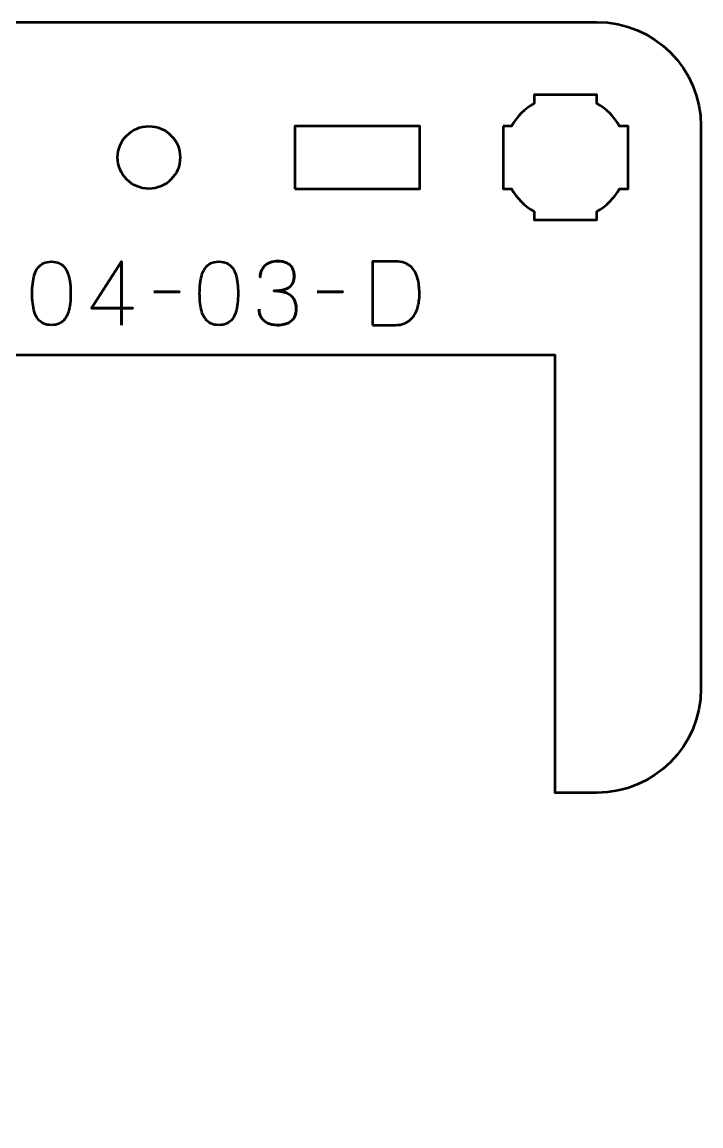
# Model space of a CAD drawing. Header units: centimetres. Extents: x -30.1 to 9.2, y -17.5 to -12.2.
# Drawn here: x -2.11 to 1.15, y -17.5 to -12.2 of the extents above; entities that cross this region are included whole.
import ezdxf

# ---------------------------------------------------------------- set-up
doc = ezdxf.new("R2010")
doc.units = ezdxf.units.CM
doc.header["$MEASUREMENT"] = 0
doc.layers.add('Layer 1', color=7, linetype='Continuous')

msp = doc.modelspace()

# ---------------------------------------------------------------- linework, layer by layer
at = {"layer": 'Layer 1', "lineweight": 53}
msp.add_lwpolyline([(-0.8, -13), (-0.2, -13), (-0.2, -12.7), (-0.8, -12.7), (-0.8, -13)], close=True, dxfattribs=at)
msp.add_ellipse((-1.5, -12.85), major_axis=(0, 0.15), ratio=1, dxfattribs=at)
for points, knots in [([(-3.9, -17.5), (-3.62391, -17.5), (-3.4, -17.27609), (-3.4, -17), (-3.4, -17), (-3.4, -17), (-3.4, -15.9), (-3.4, -15.9), (-3.4, -15.9), (-3.4, -15.9), (-5.44998, -15.9), (-5.44998, -15.9), (-5.44998, -15.9), (-5.44998, -15.9), (-5.44998, -13.8), (-5.44998, -13.8), (-5.44998, -13.8), (-5.44998, -13.8), (0.45002, -13.8), (0.45002, -13.8), (0.45002, -13.8), (0.45002, -13.8), (0.45002, -15.9), (0.45002, -15.9), (0.45002, -15.9), (0.45002, -15.9), (0.65, -15.9), (0.65, -15.9), (0.65, -15.9), (0.92609, -15.9), (1.15, -15.67609), (1.15, -15.4), (1.15, -15.4), (1.15, -15.4), (1.15, -12.7), (1.15, -12.7), (1.15, -12.7), (1.15, -12.42391), (0.92609, -12.2), (0.65, -12.2), (0.65, -12.2), (0.65, -12.2), (-5.65, -12.2), (-5.65, -12.2), (-5.65, -12.2), (-5.92609, -12.2), (-6.15, -12.42391), (-6.15, -12.7), (-6.15, -12.7), (-6.15, -12.7), (-6.15, -17), (-6.15, -17), (-6.15, -17), (-6.15, -17.27609), (-5.92609, -17.5), (-5.65, -17.5), (-5.65, -17.5), (-5.65, -17.5), (-3.9, -17.5), (-3.9, -17.5)], [0, 0, 0, 0, 0.0666667, 0.0666667, 0.0666667, 0.0666667, 0.1333333, 0.1333333, 0.1333333, 0.1333333, 0.2, 0.2, 0.2, 0.2, 0.2666667, 0.2666667, 0.2666667, 0.2666667, 0.3333333, 0.3333333, 0.3333333, 0.3333333, 0.4, 0.4, 0.4, 0.4, 0.4666667, 0.4666667, 0.4666667, 0.4666667, 0.5333333, 0.5333333, 0.5333333, 0.5333333, 0.6, 0.6, 0.6, 0.6, 0.6666667, 0.6666667, 0.6666667, 0.6666667, 0.7333333, 0.7333333, 0.7333333, 0.7333333, 0.8, 0.8, 0.8, 0.8, 0.8666667, 0.8666667, 0.8666667, 0.8666667, 0.9333333, 0.9333333, 0.9333333, 0.9333333, 1, 1, 1, 1]), ([(0.2, -12.7), (0.2, -12.7), (0.24015, -12.7), (0.24015, -12.7), (0.24015, -12.7), (0.2665, -12.65447), (0.30447, -12.6165), (0.35, -12.59015), (0.35, -12.59015), (0.35, -12.59015), (0.35, -12.55), (0.35, -12.55), (0.35, -12.55), (0.35, -12.55), (0.5, -12.55), (0.5, -12.55), (0.5, -12.55), (0.5, -12.55), (0.65, -12.55), (0.65, -12.55), (0.65, -12.55), (0.65, -12.55), (0.65, -12.59015), (0.65, -12.59015), (0.65, -12.59015), (0.69553, -12.6165), (0.7335, -12.65447), (0.75985, -12.7), (0.75985, -12.7), (0.75985, -12.7), (0.8, -12.7), (0.8, -12.7), (0.8, -12.7), (0.8, -12.7), (0.8, -12.85), (0.8, -12.85), (0.8, -12.85), (0.8, -12.85), (0.8, -13), (0.8, -13), (0.8, -13), (0.8, -13), (0.75985, -13), (0.75985, -13), (0.75985, -13), (0.7335, -13.04553), (0.69553, -13.0835), (0.65, -13.10985), (0.65, -13.10985), (0.65, -13.10985), (0.65, -13.15), (0.65, -13.15), (0.65, -13.15), (0.65, -13.15), (0.5, -13.15), (0.5, -13.15), (0.5, -13.15), (0.5, -13.15), (0.35, -13.15), (0.35, -13.15), (0.35, -13.15), (0.35, -13.15), (0.35, -13.10985), (0.35, -13.10985), (0.35, -13.10985), (0.30447, -13.0835), (0.2665, -13.04553), (0.24015, -13), (0.24015, -13), (0.24015, -13), (0.2, -13), (0.2, -13), (0.2, -13), (0.2, -13), (0.2, -12.85), (0.2, -12.85), (0.2, -12.85), (0.2, -12.85), (0.2, -12.7), (0.2, -12.7)], [0, 0, 0, 0, 0.05, 0.05, 0.05, 0.05, 0.1, 0.1, 0.1, 0.1, 0.15, 0.15, 0.15, 0.15, 0.2, 0.2, 0.2, 0.2, 0.25, 0.25, 0.25, 0.25, 0.3, 0.3, 0.3, 0.3, 0.35, 0.35, 0.35, 0.35, 0.4, 0.4, 0.4, 0.4, 0.45, 0.45, 0.45, 0.45, 0.5, 0.5, 0.5, 0.5, 0.55, 0.55, 0.55, 0.55, 0.6, 0.6, 0.6, 0.6, 0.65, 0.65, 0.65, 0.65, 0.7, 0.7, 0.7, 0.7, 0.75, 0.75, 0.75, 0.75, 0.8, 0.8, 0.8, 0.8, 0.85, 0.85, 0.85, 0.85, 0.9, 0.9, 0.9, 0.9, 0.95, 0.95, 0.95, 0.95, 1, 1, 1, 1])]:
    msp.add_open_spline(points, degree=3, knots=knots, dxfattribs=at)
at = {"layer": 'Layer 1', "color": 5, "lineweight": 53}
for points, knots in [([(-1.96787, -13.65494), (-1.95306, -13.65487), (-1.94029, -13.65226), (-1.92963, -13.64718), (-1.92963, -13.64718), (-1.91905, -13.6421), (-1.91023, -13.63483), (-1.90318, -13.62559), (-1.90318, -13.62559), (-1.89619, -13.61628), (-1.89069, -13.60527), (-1.8866, -13.59257), (-1.8866, -13.59257), (-1.88257, -13.57987), (-1.87968, -13.56597), (-1.87806, -13.55073), (-1.87806, -13.55073), (-1.87636, -13.53549), (-1.87552, -13.51947), (-1.87559, -13.50254), (-1.87559, -13.50254), (-1.87552, -13.48568), (-1.87636, -13.46966), (-1.87806, -13.45449), (-1.87806, -13.45449), (-1.87968, -13.43932), (-1.88257, -13.42535), (-1.8866, -13.41265), (-1.8866, -13.41265), (-1.89069, -13.40002), (-1.89619, -13.38902), (-1.90318, -13.37963), (-1.90318, -13.37963), (-1.91023, -13.37032), (-1.91905, -13.36305), (-1.92963, -13.35797), (-1.92963, -13.35797), (-1.94029, -13.35282), (-1.95306, -13.35021), (-1.96787, -13.35014), (-1.96787, -13.35014), (-1.98269, -13.35021), (-1.99546, -13.35282), (-2.00612, -13.35797), (-2.00612, -13.35797), (-2.0167, -13.36305), (-2.02552, -13.37032), (-2.03257, -13.37963), (-2.03257, -13.37963), (-2.03956, -13.38902), (-2.04506, -13.40002), (-2.04915, -13.41265), (-2.04915, -13.41265), (-2.05318, -13.42535), (-2.05607, -13.43932), (-2.05769, -13.45449), (-2.05769, -13.45449), (-2.05938, -13.46966), (-2.06023, -13.48568), (-2.06016, -13.50254), (-2.06016, -13.50254), (-2.06023, -13.51947), (-2.05938, -13.53549), (-2.05769, -13.55073), (-2.05769, -13.55073), (-2.05607, -13.56597), (-2.05318, -13.57987), (-2.04915, -13.59257), (-2.04915, -13.59257), (-2.04506, -13.60527), (-2.03956, -13.61628), (-2.03257, -13.62559), (-2.03257, -13.62559), (-2.02552, -13.63483), (-2.0167, -13.6421), (-2.00612, -13.64718), (-2.00612, -13.64718), (-1.99546, -13.65226), (-1.98269, -13.65487), (-1.96787, -13.65494)], [0, 0, 0, 0, 0.05, 0.05, 0.05, 0.05, 0.1, 0.1, 0.1, 0.1, 0.15, 0.15, 0.15, 0.15, 0.2, 0.2, 0.2, 0.2, 0.25, 0.25, 0.25, 0.25, 0.3, 0.3, 0.3, 0.3, 0.35, 0.35, 0.35, 0.35, 0.4, 0.4, 0.4, 0.4, 0.45, 0.45, 0.45, 0.45, 0.5, 0.5, 0.5, 0.5, 0.55, 0.55, 0.55, 0.55, 0.6, 0.6, 0.6, 0.6, 0.65, 0.65, 0.65, 0.65, 0.7, 0.7, 0.7, 0.7, 0.75, 0.75, 0.75, 0.75, 0.8, 0.8, 0.8, 0.8, 0.85, 0.85, 0.85, 0.85, 0.9, 0.9, 0.9, 0.9, 0.95, 0.95, 0.95, 0.95, 1, 1, 1, 1]), ([(-1.96787, -13.65494), (-1.95306, -13.65487), (-1.94029, -13.65226), (-1.92963, -13.64718), (-1.92963, -13.64718), (-1.91905, -13.6421), (-1.91023, -13.63483), (-1.90318, -13.62559), (-1.90318, -13.62559), (-1.89619, -13.61628), (-1.89069, -13.60527), (-1.8866, -13.59257), (-1.8866, -13.59257), (-1.88257, -13.57987), (-1.87968, -13.56597), (-1.87806, -13.55073), (-1.87806, -13.55073), (-1.87636, -13.53549), (-1.87552, -13.51947), (-1.87559, -13.50254), (-1.87559, -13.50254), (-1.87552, -13.48568), (-1.87636, -13.46966), (-1.87806, -13.45449), (-1.87806, -13.45449), (-1.87968, -13.43932), (-1.88257, -13.42535), (-1.8866, -13.41265), (-1.8866, -13.41265), (-1.89069, -13.40002), (-1.89619, -13.38902), (-1.90318, -13.37963), (-1.90318, -13.37963), (-1.91023, -13.37032), (-1.91905, -13.36305), (-1.92963, -13.35797), (-1.92963, -13.35797), (-1.94029, -13.35282), (-1.95306, -13.35021), (-1.96787, -13.35014), (-1.96787, -13.35014), (-1.98269, -13.35021), (-1.99546, -13.35282), (-2.00612, -13.35797), (-2.00612, -13.35797), (-2.0167, -13.36305), (-2.02552, -13.37032), (-2.03257, -13.37963), (-2.03257, -13.37963), (-2.03956, -13.38902), (-2.04506, -13.40002), (-2.04915, -13.41265), (-2.04915, -13.41265), (-2.05318, -13.42535), (-2.05607, -13.43932), (-2.05769, -13.45449), (-2.05769, -13.45449), (-2.05938, -13.46966), (-2.06023, -13.48568), (-2.06016, -13.50254), (-2.06016, -13.50254), (-2.06023, -13.51947), (-2.05938, -13.53549), (-2.05769, -13.55073), (-2.05769, -13.55073), (-2.05607, -13.56597), (-2.05318, -13.57987), (-2.04915, -13.59257), (-2.04915, -13.59257), (-2.04506, -13.60527), (-2.03956, -13.61628), (-2.03257, -13.62559), (-2.03257, -13.62559), (-2.02552, -13.63483), (-2.0167, -13.6421), (-2.00612, -13.64718), (-2.00612, -13.64718), (-1.99546, -13.65226), (-1.98269, -13.65487), (-1.96787, -13.65494)], [0, 0, 0, 0, 0.05, 0.05, 0.05, 0.05, 0.1, 0.1, 0.1, 0.1, 0.15, 0.15, 0.15, 0.15, 0.2, 0.2, 0.2, 0.2, 0.25, 0.25, 0.25, 0.25, 0.3, 0.3, 0.3, 0.3, 0.35, 0.35, 0.35, 0.35, 0.4, 0.4, 0.4, 0.4, 0.45, 0.45, 0.45, 0.45, 0.5, 0.5, 0.5, 0.5, 0.55, 0.55, 0.55, 0.55, 0.6, 0.6, 0.6, 0.6, 0.65, 0.65, 0.65, 0.65, 0.7, 0.7, 0.7, 0.7, 0.75, 0.75, 0.75, 0.75, 0.8, 0.8, 0.8, 0.8, 0.85, 0.85, 0.85, 0.85, 0.9, 0.9, 0.9, 0.9, 0.95, 0.95, 0.95, 0.95, 1, 1, 1, 1]), ([(-1.63133, -13.65494), (-1.63133, -13.65494), (-1.63133, -13.34972), (-1.63133, -13.34972), (-1.63133, -13.34972), (-1.63133, -13.34972), (-1.77526, -13.57366), (-1.77526, -13.57366), (-1.77526, -13.57366), (-1.77526, -13.57366), (-1.57714, -13.57366), (-1.57714, -13.57366), (-1.57714, -13.57366), (-1.57714, -13.57366), (-1.77526, -13.57366), (-1.77526, -13.57366), (-1.77526, -13.57366), (-1.77526, -13.57366), (-1.63133, -13.34972), (-1.63133, -13.34972), (-1.63133, -13.34972), (-1.63133, -13.34972), (-1.63133, -13.65494), (-1.63133, -13.65494)], [0, 0, 0, 0, 0.1666667, 0.1666667, 0.1666667, 0.1666667, 0.3333333, 0.3333333, 0.3333333, 0.3333333, 0.5, 0.5, 0.5, 0.5, 0.6666667, 0.6666667, 0.6666667, 0.6666667, 0.8333333, 0.8333333, 0.8333333, 0.8333333, 1, 1, 1, 1]), ([(-1.16397, -13.65494), (-1.14916, -13.65487), (-1.13639, -13.65226), (-1.12573, -13.64718), (-1.12573, -13.64718), (-1.11515, -13.6421), (-1.10633, -13.63483), (-1.09928, -13.62559), (-1.09928, -13.62559), (-1.09229, -13.61628), (-1.08679, -13.60527), (-1.0827, -13.59257), (-1.0827, -13.59257), (-1.07867, -13.57987), (-1.07578, -13.56597), (-1.07416, -13.55073), (-1.07416, -13.55073), (-1.07246, -13.53549), (-1.07162, -13.51947), (-1.07169, -13.50254), (-1.07169, -13.50254), (-1.07162, -13.48568), (-1.07246, -13.46966), (-1.07416, -13.45449), (-1.07416, -13.45449), (-1.07578, -13.43932), (-1.07867, -13.42535), (-1.0827, -13.41265), (-1.0827, -13.41265), (-1.08679, -13.40002), (-1.09229, -13.38902), (-1.09928, -13.37963), (-1.09928, -13.37963), (-1.10633, -13.37032), (-1.11515, -13.36305), (-1.12573, -13.35797), (-1.12573, -13.35797), (-1.13639, -13.35282), (-1.14916, -13.35021), (-1.16397, -13.35014), (-1.16397, -13.35014), (-1.17879, -13.35021), (-1.19156, -13.35282), (-1.20222, -13.35797), (-1.20222, -13.35797), (-1.2128, -13.36305), (-1.22162, -13.37032), (-1.22867, -13.37963), (-1.22867, -13.37963), (-1.23566, -13.38902), (-1.24116, -13.40002), (-1.24525, -13.41265), (-1.24525, -13.41265), (-1.24928, -13.42535), (-1.25217, -13.43932), (-1.25379, -13.45449), (-1.25379, -13.45449), (-1.25548, -13.46966), (-1.25633, -13.48568), (-1.25626, -13.50254), (-1.25626, -13.50254), (-1.25633, -13.51947), (-1.25548, -13.53549), (-1.25379, -13.55073), (-1.25379, -13.55073), (-1.25217, -13.56597), (-1.24928, -13.57987), (-1.24525, -13.59257), (-1.24525, -13.59257), (-1.24116, -13.60527), (-1.23566, -13.61628), (-1.22867, -13.62559), (-1.22867, -13.62559), (-1.22162, -13.63483), (-1.2128, -13.6421), (-1.20222, -13.64718), (-1.20222, -13.64718), (-1.19156, -13.65226), (-1.17879, -13.65487), (-1.16397, -13.65494)], [0, 0, 0, 0, 0.05, 0.05, 0.05, 0.05, 0.1, 0.1, 0.1, 0.1, 0.15, 0.15, 0.15, 0.15, 0.2, 0.2, 0.2, 0.2, 0.25, 0.25, 0.25, 0.25, 0.3, 0.3, 0.3, 0.3, 0.35, 0.35, 0.35, 0.35, 0.4, 0.4, 0.4, 0.4, 0.45, 0.45, 0.45, 0.45, 0.5, 0.5, 0.5, 0.5, 0.55, 0.55, 0.55, 0.55, 0.6, 0.6, 0.6, 0.6, 0.65, 0.65, 0.65, 0.65, 0.7, 0.7, 0.7, 0.7, 0.75, 0.75, 0.75, 0.75, 0.8, 0.8, 0.8, 0.8, 0.85, 0.85, 0.85, 0.85, 0.9, 0.9, 0.9, 0.9, 0.95, 0.95, 0.95, 0.95, 1, 1, 1, 1]), ([(-1.16397, -13.65494), (-1.14916, -13.65487), (-1.13639, -13.65226), (-1.12573, -13.64718), (-1.12573, -13.64718), (-1.11515, -13.6421), (-1.10633, -13.63483), (-1.09928, -13.62559), (-1.09928, -13.62559), (-1.09229, -13.61628), (-1.08679, -13.60527), (-1.0827, -13.59257), (-1.0827, -13.59257), (-1.07867, -13.57987), (-1.07578, -13.56597), (-1.07416, -13.55073), (-1.07416, -13.55073), (-1.07246, -13.53549), (-1.07162, -13.51947), (-1.07169, -13.50254), (-1.07169, -13.50254), (-1.07162, -13.48568), (-1.07246, -13.46966), (-1.07416, -13.45449), (-1.07416, -13.45449), (-1.07578, -13.43932), (-1.07867, -13.42535), (-1.0827, -13.41265), (-1.0827, -13.41265), (-1.08679, -13.40002), (-1.09229, -13.38902), (-1.09928, -13.37963), (-1.09928, -13.37963), (-1.10633, -13.37032), (-1.11515, -13.36305), (-1.12573, -13.35797), (-1.12573, -13.35797), (-1.13639, -13.35282), (-1.14916, -13.35021), (-1.16397, -13.35014), (-1.16397, -13.35014), (-1.17879, -13.35021), (-1.19156, -13.35282), (-1.20222, -13.35797), (-1.20222, -13.35797), (-1.2128, -13.36305), (-1.22162, -13.37032), (-1.22867, -13.37963), (-1.22867, -13.37963), (-1.23566, -13.38902), (-1.24116, -13.40002), (-1.24525, -13.41265), (-1.24525, -13.41265), (-1.24928, -13.42535), (-1.25217, -13.43932), (-1.25379, -13.45449), (-1.25379, -13.45449), (-1.25548, -13.46966), (-1.25633, -13.48568), (-1.25626, -13.50254), (-1.25626, -13.50254), (-1.25633, -13.51947), (-1.25548, -13.53549), (-1.25379, -13.55073), (-1.25379, -13.55073), (-1.25217, -13.56597), (-1.24928, -13.57987), (-1.24525, -13.59257), (-1.24525, -13.59257), (-1.24116, -13.60527), (-1.23566, -13.61628), (-1.22867, -13.62559), (-1.22867, -13.62559), (-1.22162, -13.63483), (-1.2128, -13.6421), (-1.20222, -13.64718), (-1.20222, -13.64718), (-1.19156, -13.65226), (-1.17879, -13.65487), (-1.16397, -13.65494)], [0, 0, 0, 0, 0.05, 0.05, 0.05, 0.05, 0.1, 0.1, 0.1, 0.1, 0.15, 0.15, 0.15, 0.15, 0.2, 0.2, 0.2, 0.2, 0.25, 0.25, 0.25, 0.25, 0.3, 0.3, 0.3, 0.3, 0.35, 0.35, 0.35, 0.35, 0.4, 0.4, 0.4, 0.4, 0.45, 0.45, 0.45, 0.45, 0.5, 0.5, 0.5, 0.5, 0.55, 0.55, 0.55, 0.55, 0.6, 0.6, 0.6, 0.6, 0.65, 0.65, 0.65, 0.65, 0.7, 0.7, 0.7, 0.7, 0.75, 0.75, 0.75, 0.75, 0.8, 0.8, 0.8, 0.8, 0.85, 0.85, 0.85, 0.85, 0.9, 0.9, 0.9, 0.9, 0.95, 0.95, 0.95, 0.95, 1, 1, 1, 1]), ([(-0.97136, -13.57832), (-0.97129, -13.59356), (-0.96776, -13.60682), (-0.96078, -13.61832), (-0.96078, -13.61832), (-0.95379, -13.62975), (-0.94384, -13.63871), (-0.93086, -13.64513), (-0.93086, -13.64513), (-0.91788, -13.65155), (-0.90229, -13.6548), (-0.88415, -13.65494), (-0.88415, -13.65494), (-0.87054, -13.65494), (-0.85819, -13.65353), (-0.84697, -13.65057), (-0.84697, -13.65057), (-0.83582, -13.6476), (-0.82623, -13.64302), (-0.81811, -13.63674), (-0.81811, -13.63674), (-0.81, -13.63046), (-0.80379, -13.62234), (-0.79935, -13.61247), (-0.79935, -13.61247), (-0.79497, -13.60252), (-0.79279, -13.59059), (-0.79272, -13.57662), (-0.79272, -13.57662), (-0.79264, -13.558), (-0.79645, -13.54226), (-0.804, -13.52949), (-0.804, -13.52949), (-0.81155, -13.51672), (-0.82327, -13.50713), (-0.839, -13.50057), (-0.839, -13.50057), (-0.85473, -13.494), (-0.87491, -13.49069), (-0.89939, -13.49069), (-0.89939, -13.49069), (-0.88112, -13.49076), (-0.86581, -13.48907), (-0.85332, -13.48561), (-0.85332, -13.48561), (-0.8409, -13.48215), (-0.83096, -13.47728), (-0.82348, -13.47093), (-0.82348, -13.47093), (-0.816, -13.46465), (-0.81057, -13.45717), (-0.80732, -13.44857), (-0.80732, -13.44857), (-0.804, -13.44003), (-0.80238, -13.43065), (-0.80245, -13.42042), (-0.80245, -13.42042), (-0.80238, -13.41018), (-0.80379, -13.40073), (-0.80661, -13.39198), (-0.80661, -13.39198), (-0.80937, -13.38323), (-0.81388, -13.37554), (-0.82002, -13.36898), (-0.82002, -13.36898), (-0.82616, -13.36242), (-0.83427, -13.35727), (-0.84422, -13.3536), (-0.84422, -13.3536), (-0.85424, -13.34993), (-0.86645, -13.3481), (-0.88077, -13.34803), (-0.88077, -13.34803), (-0.89502, -13.3481), (-0.90751, -13.35021), (-0.91809, -13.35431), (-0.91809, -13.35431), (-0.92875, -13.3584), (-0.93749, -13.36397), (-0.94455, -13.3711), (-0.94455, -13.3711), (-0.95153, -13.37822), (-0.95676, -13.38634), (-0.96021, -13.39551), (-0.96021, -13.39551), (-0.96374, -13.40468), (-0.96543, -13.41442), (-0.96543, -13.42465), (-0.96543, -13.42465), (-0.96543, -13.41442), (-0.96374, -13.40468), (-0.96021, -13.39551), (-0.96021, -13.39551), (-0.95676, -13.38634), (-0.95153, -13.37822), (-0.94455, -13.3711), (-0.94455, -13.3711), (-0.93749, -13.36397), (-0.92875, -13.3584), (-0.91809, -13.35431), (-0.91809, -13.35431), (-0.90751, -13.35021), (-0.89502, -13.3481), (-0.88077, -13.34803), (-0.88077, -13.34803), (-0.86645, -13.3481), (-0.85424, -13.34993), (-0.84422, -13.3536), (-0.84422, -13.3536), (-0.83427, -13.35727), (-0.82616, -13.36242), (-0.82002, -13.36898), (-0.82002, -13.36898), (-0.81388, -13.37554), (-0.80937, -13.38323), (-0.80661, -13.39198), (-0.80661, -13.39198), (-0.80379, -13.40073), (-0.80238, -13.41018), (-0.80245, -13.42042), (-0.80245, -13.42042), (-0.80238, -13.43065), (-0.804, -13.44003), (-0.80732, -13.44857), (-0.80732, -13.44857), (-0.81057, -13.45717), (-0.816, -13.46465), (-0.82348, -13.47093), (-0.82348, -13.47093), (-0.83096, -13.47728), (-0.8409, -13.48215), (-0.85332, -13.48561), (-0.85332, -13.48561), (-0.86581, -13.48907), (-0.88112, -13.49076), (-0.89939, -13.49069), (-0.89939, -13.49069), (-0.87491, -13.49069), (-0.85473, -13.494), (-0.839, -13.50057), (-0.839, -13.50057), (-0.82327, -13.50713), (-0.81155, -13.51672), (-0.804, -13.52949), (-0.804, -13.52949), (-0.79645, -13.54226), (-0.79264, -13.558), (-0.79272, -13.57662), (-0.79272, -13.57662), (-0.79279, -13.59059), (-0.79497, -13.60252), (-0.79935, -13.61247), (-0.79935, -13.61247), (-0.80379, -13.62234), (-0.81, -13.63046), (-0.81811, -13.63674), (-0.81811, -13.63674), (-0.82623, -13.64302), (-0.83582, -13.6476), (-0.84697, -13.65057), (-0.84697, -13.65057), (-0.85819, -13.65353), (-0.87054, -13.65494), (-0.88415, -13.65494), (-0.88415, -13.65494), (-0.90229, -13.6548), (-0.91788, -13.65155), (-0.93086, -13.64513), (-0.93086, -13.64513), (-0.94384, -13.63871), (-0.95379, -13.62975), (-0.96078, -13.61832), (-0.96078, -13.61832), (-0.96776, -13.60682), (-0.97129, -13.59356), (-0.97136, -13.57832)], [0, 0, 0, 0, 0.0227273, 0.0227273, 0.0227273, 0.0227273, 0.0454545, 0.0454545, 0.0454545, 0.0454545, 0.0681818, 0.0681818, 0.0681818, 0.0681818, 0.0909091, 0.0909091, 0.0909091, 0.0909091, 0.1136364, 0.1136364, 0.1136364, 0.1136364, 0.1363636, 0.1363636, 0.1363636, 0.1363636, 0.1590909, 0.1590909, 0.1590909, 0.1590909, 0.1818182, 0.1818182, 0.1818182, 0.1818182, 0.2045455, 0.2045455, 0.2045455, 0.2045455, 0.2272727, 0.2272727, 0.2272727, 0.2272727, 0.25, 0.25, 0.25, 0.25, 0.2727273, 0.2727273, 0.2727273, 0.2727273, 0.2954545, 0.2954545, 0.2954545, 0.2954545, 0.3181818, 0.3181818, 0.3181818, 0.3181818, 0.3409091, 0.3409091, 0.3409091, 0.3409091, 0.3636364, 0.3636364, 0.3636364, 0.3636364, 0.3863636, 0.3863636, 0.3863636, 0.3863636, 0.4090909, 0.4090909, 0.4090909, 0.4090909, 0.4318182, 0.4318182, 0.4318182, 0.4318182, 0.4545455, 0.4545455, 0.4545455, 0.4545455, 0.4772727, 0.4772727, 0.4772727, 0.4772727, 0.5, 0.5, 0.5, 0.5, 0.5227273, 0.5227273, 0.5227273, 0.5227273, 0.5454545, 0.5454545, 0.5454545, 0.5454545, 0.5681818, 0.5681818, 0.5681818, 0.5681818, 0.5909091, 0.5909091, 0.5909091, 0.5909091, 0.6136364, 0.6136364, 0.6136364, 0.6136364, 0.6363636, 0.6363636, 0.6363636, 0.6363636, 0.6590909, 0.6590909, 0.6590909, 0.6590909, 0.6818182, 0.6818182, 0.6818182, 0.6818182, 0.7045455, 0.7045455, 0.7045455, 0.7045455, 0.7272727, 0.7272727, 0.7272727, 0.7272727, 0.75, 0.75, 0.75, 0.75, 0.7727273, 0.7727273, 0.7727273, 0.7727273, 0.7954545, 0.7954545, 0.7954545, 0.7954545, 0.8181818, 0.8181818, 0.8181818, 0.8181818, 0.8409091, 0.8409091, 0.8409091, 0.8409091, 0.8636364, 0.8636364, 0.8636364, 0.8636364, 0.8863636, 0.8863636, 0.8863636, 0.8863636, 0.9090909, 0.9090909, 0.9090909, 0.9090909, 0.9318182, 0.9318182, 0.9318182, 0.9318182, 0.9545455, 0.9545455, 0.9545455, 0.9545455, 0.9772727, 0.9772727, 0.9772727, 0.9772727, 1, 1, 1, 1]), ([(-0.42696, -13.65494), (-0.42696, -13.65494), (-0.42696, -13.34972), (-0.42696, -13.34972), (-0.42696, -13.34972), (-0.42696, -13.34972), (-0.31689, -13.34972), (-0.31689, -13.34972), (-0.31689, -13.34972), (-0.30017, -13.34979), (-0.28571, -13.35198), (-0.2735, -13.35628), (-0.2735, -13.35628), (-0.26137, -13.36058), (-0.25107, -13.36651), (-0.24274, -13.37399), (-0.24274, -13.37399), (-0.23435, -13.38154), (-0.22757, -13.39022), (-0.22228, -13.39995), (-0.22228, -13.39995), (-0.21699, -13.40976), (-0.2129, -13.4202), (-0.21, -13.43128), (-0.21, -13.43128), (-0.20711, -13.44229), (-0.20507, -13.45351), (-0.2038, -13.46486), (-0.2038, -13.46486), (-0.20253, -13.47622), (-0.20168, -13.48723), (-0.20133, -13.49788), (-0.20133, -13.49788), (-0.20083, -13.50854), (-0.20118, -13.51976), (-0.20231, -13.53154), (-0.20231, -13.53154), (-0.20344, -13.54332), (-0.20556, -13.5551), (-0.20873, -13.56682), (-0.20873, -13.56682), (-0.21184, -13.57853), (-0.21628, -13.58968), (-0.222, -13.60019), (-0.222, -13.60019), (-0.22764, -13.61077), (-0.23484, -13.62016), (-0.24345, -13.62834), (-0.24345, -13.62834), (-0.25213, -13.63653), (-0.2625, -13.64302), (-0.27463, -13.64774), (-0.27463, -13.64774), (-0.28677, -13.65247), (-0.30088, -13.65487), (-0.31689, -13.65494), (-0.31689, -13.65494), (-0.31689, -13.65494), (-0.42696, -13.65494), (-0.42696, -13.65494)], [0, 0, 0, 0, 0.0666667, 0.0666667, 0.0666667, 0.0666667, 0.1333333, 0.1333333, 0.1333333, 0.1333333, 0.2, 0.2, 0.2, 0.2, 0.2666667, 0.2666667, 0.2666667, 0.2666667, 0.3333333, 0.3333333, 0.3333333, 0.3333333, 0.4, 0.4, 0.4, 0.4, 0.4666667, 0.4666667, 0.4666667, 0.4666667, 0.5333333, 0.5333333, 0.5333333, 0.5333333, 0.6, 0.6, 0.6, 0.6, 0.6666667, 0.6666667, 0.6666667, 0.6666667, 0.7333333, 0.7333333, 0.7333333, 0.7333333, 0.8, 0.8, 0.8, 0.8, 0.8666667, 0.8666667, 0.8666667, 0.8666667, 0.9333333, 0.9333333, 0.9333333, 0.9333333, 1, 1, 1, 1]), ([(-0.42696, -13.65494), (-0.42696, -13.65494), (-0.42696, -13.34972), (-0.42696, -13.34972), (-0.42696, -13.34972), (-0.42696, -13.34972), (-0.31689, -13.34972), (-0.31689, -13.34972), (-0.31689, -13.34972), (-0.30017, -13.34979), (-0.28571, -13.35198), (-0.2735, -13.35628), (-0.2735, -13.35628), (-0.26137, -13.36058), (-0.25107, -13.36651), (-0.24274, -13.37399), (-0.24274, -13.37399), (-0.23435, -13.38154), (-0.22757, -13.39022), (-0.22228, -13.39995), (-0.22228, -13.39995), (-0.21699, -13.40976), (-0.2129, -13.4202), (-0.21, -13.43128), (-0.21, -13.43128), (-0.20711, -13.44229), (-0.20507, -13.45351), (-0.2038, -13.46486), (-0.2038, -13.46486), (-0.20253, -13.47622), (-0.20168, -13.48723), (-0.20133, -13.49788), (-0.20133, -13.49788), (-0.20083, -13.50854), (-0.20118, -13.51976), (-0.20231, -13.53154), (-0.20231, -13.53154), (-0.20344, -13.54332), (-0.20556, -13.5551), (-0.20873, -13.56682), (-0.20873, -13.56682), (-0.21184, -13.57853), (-0.21628, -13.58968), (-0.222, -13.60019), (-0.222, -13.60019), (-0.22764, -13.61077), (-0.23484, -13.62016), (-0.24345, -13.62834), (-0.24345, -13.62834), (-0.25213, -13.63653), (-0.2625, -13.64302), (-0.27463, -13.64774), (-0.27463, -13.64774), (-0.28677, -13.65247), (-0.30088, -13.65487), (-0.31689, -13.65494), (-0.31689, -13.65494), (-0.31689, -13.65494), (-0.42696, -13.65494), (-0.42696, -13.65494)], [0, 0, 0, 0, 0.0666667, 0.0666667, 0.0666667, 0.0666667, 0.1333333, 0.1333333, 0.1333333, 0.1333333, 0.2, 0.2, 0.2, 0.2, 0.2666667, 0.2666667, 0.2666667, 0.2666667, 0.3333333, 0.3333333, 0.3333333, 0.3333333, 0.4, 0.4, 0.4, 0.4, 0.4666667, 0.4666667, 0.4666667, 0.4666667, 0.5333333, 0.5333333, 0.5333333, 0.5333333, 0.6, 0.6, 0.6, 0.6, 0.6666667, 0.6666667, 0.6666667, 0.6666667, 0.7333333, 0.7333333, 0.7333333, 0.7333333, 0.8, 0.8, 0.8, 0.8, 0.8666667, 0.8666667, 0.8666667, 0.8666667, 0.9333333, 0.9333333, 0.9333333, 0.9333333, 1, 1, 1, 1]), ([(-1.47639, -13.49534), (-1.47639, -13.49534), (-1.3532, -13.49534), (-1.3532, -13.49534), (-1.3532, -13.49534), (-1.3532, -13.49534), (-1.47639, -13.49534), (-1.47639, -13.49534)], [0, 0, 0, 0, 0.5, 0.5, 0.5, 0.5, 1, 1, 1, 1]), ([(-0.69281, -13.49534), (-0.69281, -13.49534), (-0.56962, -13.49534), (-0.56962, -13.49534), (-0.56962, -13.49534), (-0.56962, -13.49534), (-0.69281, -13.49534), (-0.69281, -13.49534)], [0, 0, 0, 0, 0.5, 0.5, 0.5, 0.5, 1, 1, 1, 1])]:
    msp.add_open_spline(points, degree=3, knots=knots, dxfattribs=at)

doc.saveas('drawing.dxf')
